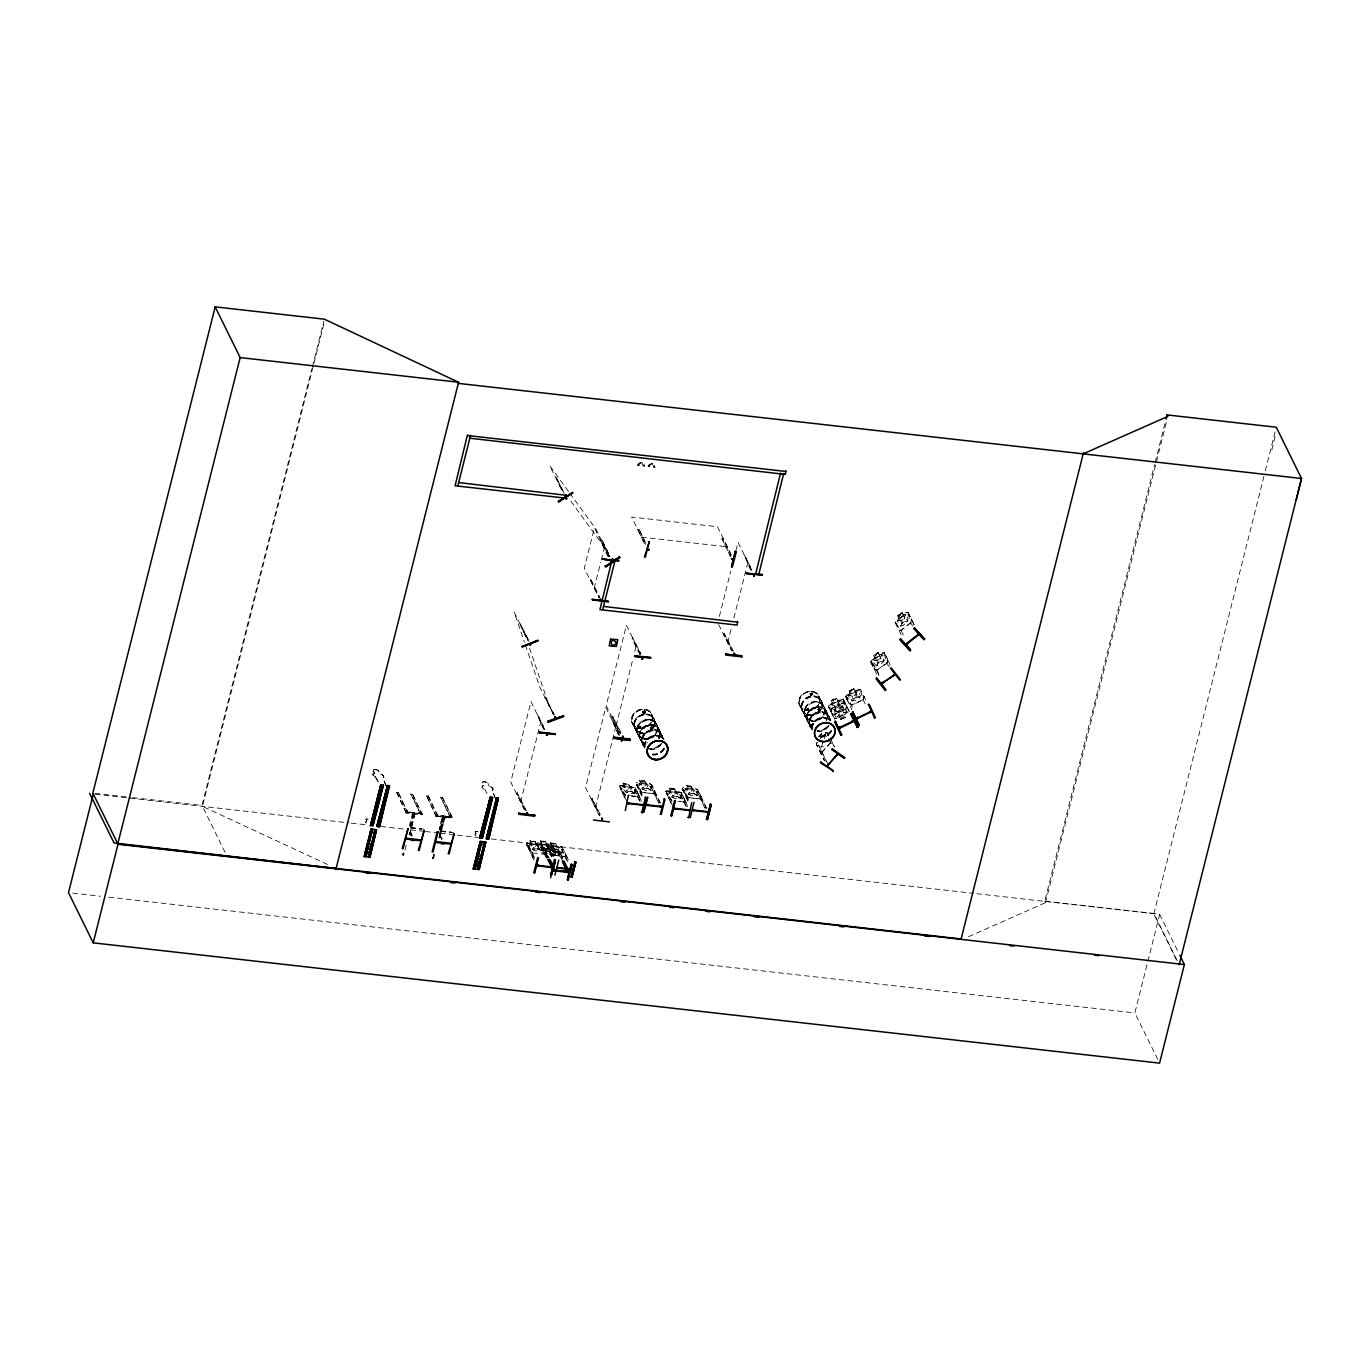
<?xml version="1.0" encoding="UTF-8"?>
<svg xmlns="http://www.w3.org/2000/svg" width="1370" height="1370" viewBox="0 0 1370 1370"><rect width="100%" height="100%" fill="white"/><g stroke="black" fill="none" stroke-linecap="round" stroke-linejoin="round"><path stroke-width="0.75" stroke-dasharray="5 3.75" d="M405.554 811.006L406.085 812.975L422.183 814.79L421.566 812.273L419.562 812.907L421.566 812.273M887.161 662.806L887.4 659.244M874.026 668.783L876.646 670.255L887.315 662.823L887.657 659.278L884.284 652.514L871.68 660.135L870.669 662.035L877.143 675.067M636.639 730.604L636.981 727.932M639.465 726.614L639.79 727.744M640.852 726.323L640.064 727.35L640.201 726.151M639.242 735.913C638.643 727.23 650.219 721.391 656.983 726.819M642.359 712.331L642.838 711.218M642.992 712.263L644.242 712.982L644.996 711.629M641.691 740.862L642.016 738.173M644.928 712.229L644.79 711.236M645.407 711.835L644.431 713.462L642.667 712.879M644.414 746.393L644.739 743.722L640.732 740.348M650.253 727.658L650.373 728.823M650.63 728.241L650.63 727.282M650.647 727.556L650.904 728.48M654.706 725.21L655.031 722.538M657.686 728.275L657.412 730.741L657.754 728.069M659.073 738.207L660.203 733.019M660.049 735.758L658.628 728.378M798.864 702.142L799.309 704.574C795.422 693.066 815.047 685.36 819.448 697.005C823.267 708.547 803.71 716.253 799.275 704.608L800.44 706.749M801.604 704.403L801.296 707.091L802.546 702.056M804.002 712.623L805.269 707.605M806.673 709.112L807.153 709.763M807.975 709.095L807.546 708.187M806.844 715.26L807.067 720.363L806.485 717.709M808.009 709.043L807.803 709.317M808.454 709.095L808.197 708.341M810.098 693.768L810.852 694.984M809.036 722.88L809.362 720.192M811.656 693.049L812.033 694.693M812.752 693.871L811.776 695.498L810.012 694.898M812.872 694.316L811.982 692.792M811.759 728.412L812.102 725.74L809.824 724.131M818.096 710.071L819.072 710.876M820.048 710.054L819.911 709.043M822.051 707.228L822.377 704.557M825.031 710.294L824.757 712.777L825.117 710.088M846.078 704.779L843.252 702.913L831.487 708.564L830.973 711.852M831.213 711.938L831.641 708.598M846.043 709.026L846.472 705.584L846.043 709.026L834.279 714.695L831.521 712.982M863.374 699.539L863.802 696.217M850.513 693.545C846.848 687.072 853.476 696.2 846.814 695.018L845.718 696.799L848.972 703.426L851.729 705.156L863.528 699.573L864.042 696.285M822.599 742.112L821.606 747.678L822.89 746.239M824.397 738.755L825.048 735.091L823.781 736.512M1271.839 449.874L1275.59 434.478M225.074 852.328L202.006 805.423L311.846 368.838M312.377 366.766L323.834 321.248M323.765 324.262L202.469 806.365L328.372 864.864M378.291 782.047L375.363 777.15A5.651 2.243 14.1 0 1 374.524 773.314L373.274 770.3A2.826 1.13 14.1 0 1 375.329 769.341A2.826 1.13 14.1 0 1 378.634 770.899L379.969 773.605A5.651 2.243 14.1 0 1 383.018 777.68L386.683 787.236M374.524 773.314L373.274 770.3M375.363 777.15L375.431 776.824A5.651 2.243 14.1 0 1 374.609 773.005M365.927 819.157L366.783 821.366A3.768 1.507 14.1 0 0 367.331 823.918L367.28 824.123A3.768 1.507 14.1 0 1 366.732 821.572L366.115 819.02M385.86 785.644L382.949 778.006A5.651 2.243 14.1 0 0 379.884 773.93L378.634 770.899M384.302 782.749L384.285 782.647M408.054 812.359L407.267 810.663L405.469 810.458L406.342 812.17L420.402 813.318L407.883 811.913L407.746 812.958L406.171 812.77L396.598 792.083L398.173 792.254L407.883 813.163L405.537 810.903M407.695 812.718L398.173 792.254M405.469 810.458L405.263 811.297L407.267 810.663M406.085 812.975L396.598 792.083M420.539 814.499L410.829 793.795L412.387 793.966L422.268 814.054L420.71 813.883L410.829 793.795M422.183 814.79L412.387 793.966M409.339 825.922L412.764 811.948L413.654 812.05L410.092 826.007M412.541 814.037L413.569 816.126L412.541 814.037C412.37 808.334 416.274 820.853 413.432 814.14L414.082 812.478L414.699 816.246M406.171 845.136L403.739 855.137L402.849 855.051L403.91 851.027M410.846 826.127L414.082 812.478M410.76 827.24L413.38 813.198M408.945 834.535L409.835 834.638L414.802 814.516L413.603 812.067M437.612 816.126L450.336 816.708L437.818 815.287L437.749 816.451L436.122 816.143L426.55 795.456L428.108 795.645L437.852 815.698L436.276 815.527L435.42 813.831L437.201 814.037L438.006 815.749L435.42 813.831L436.037 816.349L452.117 818.164L451.501 815.647L449.72 815.441L450.336 817.958L449.72 815.441M437.681 816.332L428.108 795.645M436.037 816.349L426.55 795.456M450.542 817.119L450.336 817.958L440.763 797.169L442.339 797.357L452.22 817.428L450.644 817.256L440.763 797.169M436.105 816.263L452.323 817.325L442.339 797.357M433.793 854.435L432.783 858.425L434.684 854.537M440.027 829.398L443.589 815.424L442.698 815.321L439.188 829.261L442.784 815.356L443.983 817.804M433.845 854.418L432.834 858.391L432.166 857.175L433.691 858.528M439.856 830.494L444.034 815.869L445.062 817.958L444.411 819.602L443.383 817.513L444.633 817.513L439.701 837.978L444.839 817.924L443.537 815.441M443.606 817.53L444.034 815.869M433.605 858.476L434.598 854.503M439.273 835.529L443.315 816.571M438.879 837.909L444.222 816.674M451.501 815.647L449.514 816.28L451.483 816.4M482.48 782.304L482.463 782.938A2.826 1.13 14.1 0 1 484.535 781.979A2.826 1.13 14.1 0 1 487.823 783.537L487.908 783.229A2.826 1.13 14.1 0 0 484.603 781.671A2.826 1.13 14.1 0 0 482.548 782.63L483.798 785.644A5.651 2.243 14.1 0 0 484.637 789.462L484.706 789.154A5.651 2.243 14.1 0 1 483.884 785.335L483.798 785.644M475.099 832.087L476.041 833.679A3.768 1.507 14.1 0 0 476.606 836.231L476.606 836.231A3.768 1.507 14.1 0 1 475.989 833.902L475.116 831.676M495.135 797.974L492.207 790.319A5.651 2.243 14.1 0 0 489.158 786.243L489.244 785.935A5.651 2.243 14.1 0 1 492.292 790.01L495.221 797.648M520.634 802.084L540.842 721.733M594.186 588.21L600.762 562.094M601.276 560.073L604.307 548.034M536.697 843.732L537.982 842.875L550.278 844.262L552.572 845.341L555.843 851.986L555.192 854.4L542.794 852.996C538.376 850.684 532.656 834.296 540.122 850.359M545.654 841.403L540.328 840.974L545.602 841.574L546.818 844.04L545.517 841.471M542.794 852.996L555.723 854.246L553.446 849.64L548.531 849.075M551.853 856.49L546.681 845.684L560.279 846.489L562.522 847.739L560.279 846.489M550.243 844.434L552.572 845.341L555.843 851.986M549.164 857.671L546.322 855.017L549.199 857.808M546.87 845.958L551.785 846.506L553 848.972C566.769 851.952 548.034 846.009 543.205 848.664M562.111 857.021L558.891 850.222M595.453 807.735L612.047 741.821M612.561 739.749L615.661 727.401M616.089 725.723L632.683 659.792M634.755 651.555L636.314 645.373M626.655 801.09L619.377 786.123L624.223 785.832M620.661 785.25L635.201 787.887L629.549 786.26L628.333 783.794L623.042 783.195L628.282 783.948L629.549 786.26M624.669 797.854L620.182 787.921L621.62 788.075L625.337 795.61M625.199 796.141L621.62 788.075M660.323 802.837L651.555 784.77C649.414 781.671 633.026 783.469 637.255 782.373M639.91 801.347C630.029 783.965 636.605 787.373 641.348 801.519M641.742 796.107L636.485 784.633L637.94 784.787L642.427 793.915M642.29 794.446L637.94 784.787M640.732 782.681L639.516 780.215L640.903 782.955M631.638 796.004L637.906 796.621L627.58 795.456M638.471 794.531L635.252 787.733M646.006 783.28L644.654 780.883L639.465 780.386M649.414 783.674C652.874 784.856 656.042 790.182 654.329 793.812L641.948 792.408L639.31 789.599M658.747 803.197L650.784 786.243L652.24 786.414L660.186 803.368M654.329 793.812L641.982 792.237L639.139 789.599L635.885 782.972M672.91 806.313L665.632 791.329L666.916 790.473C676.266 793.162 662.395 785.164 674.588 789L675.753 791.637L681.506 792.939L684.777 799.583L684.127 801.998L677.893 801.21M670.923 803.077L666.437 793.127L667.875 793.298L671.591 800.833M671.454 801.347L667.875 793.298M668.885 797.956L671.814 800.525M670.735 790.987L668.509 791.5L670.769 796.124L674.382 798.402L679.314 798.95L680.976 797.271L678.698 792.665L675.667 791.535L674.588 789M719.353 616.517L730.758 571.204M735.947 550.603L738.019 542.349L751.805 570.382M681.506 792.939L679.212 791.86M686.164 806.57C676.283 789.171 682.859 792.579 687.603 806.724M706.577 808.06L697.775 790.147C696.611 786.842 679.143 788.709 683.51 787.596M687.997 801.33L682.74 789.839L684.195 790.01L688.682 799.138M688.545 799.669L684.195 790.01M685.36 794.977L688.288 797.563L700.584 799.018L701.235 796.604L697.809 789.976M684.127 801.998L673.835 800.662M688.202 797.631L700.584 799.018M691.011 786.192L685.771 785.438L687.158 788.178M727.675 642.787L731.82 626.296M733.892 618.058L747.9 562.436M695.669 788.88L697.929 790.13M705.002 808.42L697.039 791.466L698.494 791.62L706.44 808.574M968.539 936.703L1045.498 902.642L1044.779 901.169L1154.636 464.584M1155.15 462.512L1165.562 421.138M1045.498 902.642L1166.812 420.539M1177.292 960.935L1153.934 913.482L1264.835 472.753M1265.349 470.698L1276.275 427.234M1157.753 1059.421L1134.874 1012.927L1159.671 914.338L975.68 893.582M543.547 729.285L536.971 713.856L545.311 729.765M526.32 810.509L517.106 792.853L516.747 794.206L525.104 810.098M544.096 729.354L537.519 713.924M517.312 794.275L517.654 792.922M534.009 860.223L526.953 845.102L528.392 845.273L534.694 858.048M542.109 845.478L527.553 842.927L531.354 843.458L529.967 840.718L535.242 841.351L536.269 844.04L542.16 845.324L548.582 858.048M534.557 858.579L528.392 845.273M531.183 843.201L529.967 840.718M532.399 852.894L544.78 854.366L545.38 852.123M536.458 843.817L535.105 841.42L529.933 840.889M542.537 847.499L541.236 846.797L547.931 858.442M547.127 857.877L543.667 850.051L545.123 850.222L548.719 857.517M545.123 850.222L543.547 850.564M548.12 848.253L545.894 848.783L548.154 853.39L551.767 855.668L556.699 856.233L558.361 854.537L556.1 849.931C554.439 847.722 545.791 845.547 548.12 845.119M551.716 857.021L547.366 847.362L548.805 847.533L553.309 856.661M548.805 847.533L547.229 847.893M550.38 842.978L555.655 843.612L550.38 842.978L551.767 845.718M552.898 855.085L549.969 852.5L552.812 855.154L565.193 856.627L565.793 854.383M644.448 543.856L637.667 529.265L639.105 529.437L646.041 543.496M550.603 843.081L551.802 845.564L549.576 846.061L551.853 850.684L555.449 852.962L560.381 853.561L562.042 851.883L559.765 847.276L556.734 846.146L555.655 843.612M645.904 544.027L639.105 529.437M560.518 857.74C554.285 845.924 561.871 853.784 562.865 859.744M566.889 860.531C557.247 843.595 563.806 847.02 568.344 860.702M565.193 856.627L565.639 854.178M639.876 654.689L632.084 638.848L632.426 637.495L640.783 653.387M618.367 734.954L611.791 719.507L620.148 735.416M620.918 732.385L612.561 716.476L612.219 717.846L620.559 733.738M640.424 654.757L632.632 638.917L632.991 637.564M600.283 814.396L591.926 798.504L591.583 799.857L599.923 815.749M618.915 735.005L612.356 719.575M612.767 717.914L613.126 716.544M592.131 799.926L592.491 798.573M730.535 556.871L722.024 538.77L723.463 538.941L731.118 555.295M750.589 569.988L744.013 554.559L752.37 570.451M733.361 651.195L724.148 633.539L723.805 634.909L732.145 650.801M751.154 570.057L744.578 554.627M724.353 634.961L724.713 633.608M608.04 556.665L600.42 540.157L609.102 556.22M590.504 579.647L599.529 597.971M555.038 854.298L555.655 851.952M561.34 859.178L561.94 856.986M561.563 859.11L562.162 856.815M637.701 796.689L638.334 794.326M637.872 796.775L638.506 794.36M654.175 793.709L654.792 791.346M683.955 801.895L684.589 799.549M700.43 798.933L701.046 796.569M817.085 742.215L816.366 744.407L824.363 760.675M817.222 742.317L816.366 744.407L824.791 760.984M642.975 711.527L643.164 712.588M636.93 728.069L637.923 725.569M645.373 712.657L645.184 711.184M641.965 738.31L642.975 735.827M650.784 727.812L651.366 726.888M644.705 743.859L645.698 741.375M652.48 728.001L651.846 726.768L652.839 726.734M653.764 727.556L654.757 725.072M656.487 733.104L657.48 730.621M658.953 737.985L659.929 735.536M799.138 699.625L800.114 697.193M810.355 694.042L810.149 693.254M812.187 694.487L811.793 693.306M807.444 709.112L807.581 709.403M807.341 709.66L808.334 709.009M807.735 712.742L806.981 715.328M809.327 720.346L810.321 717.846M812.05 725.877L813.044 723.394M821.11 709.574L822.103 707.091M823.832 715.123L824.826 712.64M826.281 719.986L827.257 717.555M906.186 612.715L908.139 612.373L906.067 612.578L895.055 622.528M870.943 662.087L871.902 660.306M899.131 618.195L897.367 620.73L899.645 625.337L902.779 625.611L906.82 622.408L908.002 618.726L905.741 614.102L903.172 614.993M845.889 696.748L847.002 695.206M639.43 726.665L639.362 727.299M640.458 726.973L639.79 727.025M647.359 742.232L647.171 742.985M810.372 693.271L810.115 694.299M812.187 694.282L810.235 694.521M812.581 694.573L810.252 695.155M809.482 710.79L807.889 712.982C810.543 706.971 819.106 704.745 824.312 708.872M817.684 709.386L819.448 708.478M818.147 709.061L818.284 710.67M820.356 710.362L818.335 711.116M818.318 736.974L822.051 733.001L823.182 735.69L827.189 732.453M819.74 735.758L821.966 733.224M819.277 736.666L821.435 734.217L821.846 735.039M819.688 739.389L825.459 732.744M818.164 744.955L817.188 746.068L818.592 745.246L826.247 761.378M822 752.044L830.271 742.677M830.528 742.763L822.086 752.318L819.774 751.12M637.701 464.944L641.811 462.187L639.191 465.509C633.248 465.903 648.661 456.142 637.906 465.355M648.13 466.125L652.24 463.368L649.637 466.69C643.677 467.084 659.09 457.306 648.335 466.536M550.329 851.524L552.007 849.845L549.73 845.221L546.681 844.108M844.554 714.695L846.643 712.657L844.382 708.05L840.906 707.28L836.231 709.523L834.69 712.708L836.967 717.315L839.878 716.938M850.445 693.391L848.338 695.412L850.599 700.019L854.092 700.806L858.784 698.597L860.326 695.429L858.048 690.805L855.137 691.182M810.595 693.614L811.554 693.254M812.085 694.676L810.749 695.018M809.447 710.756L816.777 707.006L822.086 707.639M817.958 709.026L819.568 708.889M898.943 618.23L897.727 615.746L902.059 612.339L903.275 614.805M897.829 615.866L902.162 612.458M897.007 623.264C894.661 623.436 903.669 632.135 904.2 637.872M907.539 614.942C909.252 612.133 908.721 623.213 912.934 625.885M910.879 622.511L900.912 630.388L898.309 629.155L900.963 630.679L911.136 622.631L911.29 618.88L911.016 622.511M879.215 654.997L881.886 654.226L884.164 658.85L882.862 662.412L878.615 665.358L875.379 664.981L873.101 660.357L874.968 657.96L873.563 655.511L878.101 652.343L879.42 654.928L882.263 652.754M878.204 652.462L873.563 655.511M871.782 660.271L875.07 658.079L873.752 655.476M872.673 662.84C870.207 662.994 878.649 669.964 878.975 675.615M883.736 655.134C885.431 652.462 885.14 663.645 889.438 666.488M876.646 670.255L887.315 662.823M563.892 492.652L556.203 477.496L562.539 491.213M601.807 540.071L609.581 555.912M619.377 786.123L620.781 785.352M536.886 843.783L538.102 842.961M665.632 791.329L679.178 792.031M527.707 842.858L526.303 843.612L529.728 850.239M526.491 843.663L527.673 843.029M823.045 735.604L825.254 734.388L826.778 737.454M631.913 722.589C636.348 734.217 655.887 726.545 652.103 715.02C647.719 703.341 628.111 711.013 631.913 722.555M643.335 711.218L644.722 710.756M644.362 712.588L642.89 712.503M651.229 727.213L652.411 727.196M818.575 709.232L819.551 709.095M819.363 710.79L820.116 709.454M831.556 700.447C845.598 695.857 826.418 698.803 833.046 703.067L828.199 706.218L834.518 719.318M830.288 707.228C827.412 707.16 836.59 714.609 836.573 720.021M842.481 701.354C844.228 699.145 843.749 709.506 848.081 712.777L836.505 718.651L834.244 718.496L836.436 718.514M834.296 714.404L845.804 708.855M841.026 719.267L845.701 717.007M840.889 719.421L845.975 717.161L844.485 714.541M849.092 691.062L854.041 688.545L855.325 691.165L860.634 689.778M849.297 691.079L853.99 688.853M846.883 695.155L858.579 689.624M847.739 697.69L846.574 698.803L847.739 697.69L853.356 709.112M859.966 691.901C861.662 689.624 862.192 701.783 866.474 705.139M845.838 696.611L849.075 703.187L851.815 705.002L863.528 699.573M528.477 639.79L520.138 624.155L528.34 641.263M520.549 625.422L528.888 641.057M553.874 714.215L545.106 697.313L554.319 714.712M825.459 732.881L827.292 732.282L828.918 735.604M366.064 819.226L367.263 818.917M475.339 831.556L477.924 831.624M638.968 709.9L641.674 709.232M651.658 728.686L652.377 726.836M651.435 728.857L652.565 727.316M623.264 783.297L624.48 785.763L622.237 786.294L624.514 790.901L628.128 793.179L633.06 793.727L634.721 792.048L632.443 787.442L629.412 786.329M640.937 782.784L638.711 783.315L640.972 787.921L644.585 790.199L649.517 790.764L651.178 789.086L648.918 784.462L645.869 783.349M687.192 788.007L684.966 788.538L687.226 793.144L690.84 795.422L695.772 795.97L697.433 794.292L695.172 789.685L692.124 788.572M531.406 843.303L529.163 843.8L531.44 848.424L535.053 850.701L539.968 851.301L541.629 849.64L539.369 845.016L536.321 843.886M837.652 700.669L840.563 700.275L842.824 704.882L841.3 708.067L836.625 710.328L833.148 709.557L830.871 704.951L832.772 702.913M882.246 652.891L884.284 652.514M639.55 733.138C640.937 727.932 648.644 722.829 654.74 725.62M366.372 819.14L368.222 819.123M475.647 831.47L477.873 831.847M820.579 746.873L823.336 746.804M643.814 710.979L644.91 711.766M809.704 710.362L804.395 709.763M640.081 726.237L641.091 726.648M652.103 726.46L652.462 727.008M642.342 728.343L637.05 727.744M651.778 728.823L650.544 728.069L651.521 728.823M849.331 711.407L843.201 698.957L837.721 700.806L836.556 698.032M858.476 689.589L860.702 689.504L866.953 702.656M644.516 466.108L643.078 465.543L644.516 466.108L642.838 461.878M654.946 467.29L653.524 466.725L654.946 467.29L653.284 463.06M641.537 537.143L727.35 546.818M669.262 788.572L674.537 789.171M636.348 785.147L637.803 785.318M650.647 786.774L652.103 786.928M682.602 790.37L684.058 790.541M696.902 791.98L698.357 792.151M620.045 788.435L621.5 788.606M634.344 790.062L635.8 790.216M666.299 793.658L667.755 793.829M680.599 795.268L682.054 795.439M410.657 794.429L412.233 794.6M440.609 797.802L442.167 797.974M396.444 792.716L398.019 792.887M426.395 796.09L427.954 796.261M419.648 812.855L421.549 813.009M435.283 814.619L436.944 814.808M442.904 815.732L444.633 819.637M406.291 812.136L422.388 813.951M413.432 814.14L414.682 814.14L409.835 834.638M413.774 814.431L415.11 814.585M443.709 817.804L445.062 817.958M410.777 827.463L421.395 828.764M440.729 830.837L451.346 832.138M410.675 827.891L423.587 829.141M440.626 831.265L453.538 832.515M410.777 827.994L421.395 829.295M440.729 831.385L451.329 832.669M94.941 793.35L130.63 797.374M132.736 797.614L202.006 805.423M1044.779 901.169L1153.934 913.482M95.403 794.292L349.042 822.89M351.165 823.13L368.153 825.048M380.894 826.487L408.517 829.603M410.64 829.843L423.381 831.282M425.505 831.521L438.246 832.96M440.369 833.2L455.251 834.878M457.374 835.118L478.61 837.515M491.368 838.954L973.556 893.343M548.086 848.424L543.017 848.612L547.264 857.346M549.37 849.537L544.438 848.989L542.16 844.365L547.092 844.93L552.264 855.36M72.747 893.12L100.37 896.237M108.864 897.196L1134.874 1012.927M721.887 539.283L723.326 539.455M637.529 529.779L638.968 529.95M526.816 845.632L528.272 845.804M561.512 849.588L562.95 849.76M559.405 851.575L554.49 850.993L552.213 846.386L557.128 846.968L563.001 859.213M557.813 852.26L559.268 852.431M552.846 854.983L565.228 856.455M814.14 696.131L818.986 697.998M816.862 701.663L821.709 703.546M821.914 711.921L826.744 713.787L829.689 717.812M824.637 717.452L827.223 718.085M809.516 715.517L804.669 713.633M809.636 720.432L812.239 721.048A10.72 9.299 -26.2 0 0 824.637 707.742A10.72 9.299 -26.2 0 0 807.016 705.738A10.72 9.299 -26.2 0 0 812.222 721.031M646.794 714.095L649.38 714.729M652.103 720.278L649.517 719.644L654.363 721.51L657.309 725.535M654.552 729.902L657.155 730.518M651.366 729.371L650.27 728.361M657.292 735.433L659.878 736.067M642.17 733.498L637.324 731.614L634.378 727.607M642.29 738.396L644.893 739.029A10.72 9.299 -26.2 0 0 657.292 725.706A10.72 9.299 -26.2 0 0 639.653 723.72A10.72 9.299 -26.2 0 0 644.876 739.012M819.74 750.88L822.137 752.147M821.983 707.382L824.329 708.838M824.397 712.52L828.199 715.397M827.12 718.051L829.484 719.336M809.756 720.466L805.611 717.383L804.036 712.314M649.277 714.695L651.623 715.979M644.722 743.054A10.583 9.196 -26.2 0 1 640.526 730.724A10.583 9.196 -26.2 0 1 654.517 725.449L658.713 728.583M657.035 730.501L659.398 731.768M650.681 728.926L652.582 729.063L652.959 726.99M659.775 736.033L662.138 737.317M642.41 738.43L638.266 735.365L636.69 730.296M642.462 742.112L644.705 743.345M874.077 668.526L876.612 669.964M541.801 848.681L545.414 850.958M688.322 797.391L685.565 794.823L682.328 788.247M669.108 797.802L671.865 800.371M622.853 792.579L625.611 795.148M625.559 795.319L622.682 792.579L619.411 785.952M532.536 852.654L529.608 850.068L532.485 852.825M818.729 697.878L821.931 702.022M821.452 703.409L824.654 707.554L823.507 705.396M824.226 708.615L826.076 710.602M804.926 713.77L801.724 709.626L801.313 706.783M805.937 717.572L807.649 719.301M808.077 722.367L809.927 724.353M649.192 711.064L650.921 712.811M651.384 715.859L653.421 717.777M654.106 721.391L655.819 723.12M642.872 713.29L642.444 712.229M659.158 731.649L662.344 735.793M652.719 726.734L653.336 727.71M661.881 737.197L663.919 739.115A10.72 9.299 -26.2 0 0 651.897 736.169A10.72 9.299 -26.2 0 0 644.448 746.342M633.094 724.747L634.841 726.511M635.868 730.004L637.564 731.734M638.591 735.553L640.304 737.283M879.317 654.809L878.101 652.343M568.499 491.419L549.695 465.612L562.625 491.899M569.766 493.149L596.087 529.282L609.873 557.316M559.577 485.699L564.594 492.583M570.862 501.18L605.968 549.353M484.706 789.154L488.542 796.004M375.431 776.824L379.353 783.366M825.973 710.396L827.394 717.777L827.12 712.606M804.481 715.157L805.594 717.332M806.93 720.175L808.163 722.572M810.629 727.59L809.088 722.572M653.439 717.812L654.569 719.986M639.585 738.156L640.817 740.553M643.283 745.571L641.742 740.553M1159.671 914.338L1177.977 951.533M1154.55 915.348L1177.172 961.312M908.036 612.253L914.475 625.337M907.899 612.407L914.132 624.943M901.957 612.527L903.275 615.113M898.018 615.849L899.234 618.315M895.312 622.562L898.549 629.155M895.209 622.442L902.453 637.375M884.164 652.651L891.271 667.036M872.998 663.251L879.283 676.026M870.84 661.95L874.18 668.663M853.921 688.716L855.205 691.319M846.369 698.34L851.969 709.763M843.064 699.077L849.143 711.441M840.957 719.575L839.741 717.092M828.388 706.167L834.467 718.514M819.14 697.005L821.469 701.645M821.914 702.57A10.549 9.162 -26.2 0 1 809.687 715.654A10.549 9.162 -26.2 0 1 804.567 700.618A10.549 9.162 -26.2 0 1 821.914 702.57L824.175 707.194A10.549 9.162 -26.2 0 1 811.965 720.278A10.549 9.162 -26.2 0 1 806.827 705.225A10.549 9.162 -26.2 0 1 824.175 707.194M824.637 708.119A10.549 9.162 -26.2 0 1 812.427 721.202A10.549 9.162 -26.2 0 1 807.29 706.167A10.549 9.162 -26.2 0 1 824.637 708.119L829.244 717.435M829.672 718.36L830.819 720.671M830.151 737.882L834.638 747.01M827.052 732.351L828.816 735.741M832.412 743.054L834.21 746.701M829.158 738.995L832.754 746.308M828.73 738.687L832.309 745.999M731.255 554.764L717.469 526.731L631.656 517.055L645.458 545.089M722.024 538.77L730.672 556.357M799.481 704.42L801.741 709.061M802.186 710.003L804.447 714.609M804.909 715.551L809.516 724.867M809.944 725.792L812.239 730.398M818.592 745.246L828.473 765.333M724.148 633.539L732.813 651.127M718.702 624.532L731.597 650.733M602.577 541.15L610.369 556.991M608.588 556.734L594.426 527.947L584.305 568.122L598.964 597.919M556.203 477.496L563.995 493.337M640.218 653.319L626.433 625.285L606.208 705.636L620.011 733.669M697.039 791.466L705.122 807.889M591.052 579.715L599.717 597.303M651.863 714.969A10.583 9.196 -26.2 0 1 639.602 728.121A10.583 9.196 -26.2 0 1 634.447 713.016A10.583 9.196 -26.2 0 1 651.863 714.969L654.124 719.61A10.549 9.162 -26.2 0 1 641.896 732.71A10.549 9.162 -26.2 0 1 636.759 717.657A10.549 9.162 -26.2 0 1 654.106 719.627M654.552 720.551A10.549 9.162 -26.2 0 1 642.342 733.635A10.549 9.162 -26.2 0 1 637.204 718.599A10.549 9.162 -26.2 0 1 654.552 720.551L656.829 725.158A10.549 9.162 -26.2 0 1 644.619 738.259A10.549 9.162 -26.2 0 1 639.482 723.206A10.549 9.162 -26.2 0 1 656.829 725.158M657.292 726.1A10.549 9.162 -26.2 0 1 645.064 739.183A10.549 9.162 -26.2 0 1 639.944 724.131A10.549 9.162 -26.2 0 1 657.292 726.1L661.898 735.416M662.326 736.341L663.491 738.635M682.14 788.195L688.134 800.799M681.352 792.956L687.74 806.211M680.736 794.754L686.284 806.039M669.296 788.418L670.701 791.141M632.135 722.401L634.396 727.042M634.824 727.984L637.119 732.59M637.564 733.515L642.17 742.831M642.598 743.773L644.893 748.38M665.666 791.175L669.057 797.956M650.784 786.243L658.867 802.666M644.619 781.037L645.835 783.503M612.561 716.476L620.353 732.316M619.582 735.347L605.78 707.314L585.572 787.664L599.358 815.698M636.485 784.633L641.879 795.576M635.098 787.733L641.485 800.988M634.481 789.531L640.03 800.833M623.042 783.195L624.429 785.935M527.929 639.995L514.127 611.962L524.419 642.136M545.106 697.313L553.754 714.917M553.309 714.421L539.523 686.387L525.104 644.14M591.926 798.504L599.717 814.328M544.763 729.696L530.961 701.663L510.753 782.013L524.539 810.047M562.402 847.585L569.372 862.021M561.631 849.058L567.933 861.833M555.518 843.68L556.819 846.249M557.95 851.746L560.655 857.226M546.75 845.718L550.791 853.698M517.106 792.853L525.755 810.441M540.585 840.906L541.801 843.389M540.379 840.82L541.766 843.543L539.523 844.074L546.476 858.271M541.989 845.341L548.068 857.928M541.236 846.797L546.613 857.757M526.542 843.509L529.779 850.085M526.953 845.102L534.129 859.709M487.908 783.229L489.158 786.243M440.369 835.443L442.133 838.8M440.249 836.214L441.825 839.433L440.198 836.145M412.764 811.948L414.048 814.431M410.538 832.069L412.199 835.426M410.435 832.052L412.01 835.272M410.246 832.772L411.873 836.042M409.647 831.967L411.291 835.323M409.493 832.686L410.983 835.94M403.739 855.137L402.232 853.784L402.9 855.017M843.201 698.957L829.364 704.557M843.252 702.913L831.487 708.564M652.24 463.368L653.73 467.153M641.811 462.187L643.283 465.971M524.008 632.049L526.748 640.081M529.505 648.13L549.404 706.458M545.654 697.124L546.082 698.375M520.686 623.966L521.097 625.217M829.706 717.863L830.1 720.654A10.549 9.162 -26.2 0 0 816.862 713.393A10.549 9.162 -26.2 0 0 811.074 727.915M824.671 707.605L825.065 710.396M821.897 702.193A10.72 9.299 -26.2 0 1 809.499 715.482A10.72 9.299 -26.2 0 1 804.276 700.207A10.72 9.299 -26.2 0 1 821.897 702.193L822.325 704.865M662.361 735.844L662.755 738.635A10.549 9.162 -26.2 0 0 649.517 731.374A10.549 9.162 -26.2 0 0 643.729 745.879M659.758 730.587L660.271 733.241M657.326 725.586L657.703 728.378M654.552 720.175A10.72 9.299 -26.2 0 1 642.153 733.464A10.72 9.299 -26.2 0 1 636.93 718.188A10.72 9.299 -26.2 0 1 654.552 720.175L654.98 722.846M639.139 735.69L639.687 738.344M633.967 724.747L634.361 727.556M826.264 720.209A10.583 9.196 -26.2 0 0 822.051 707.879A10.583 9.196 -26.2 0 0 808.077 713.154A10.583 9.196 -26.2 0 0 812.273 725.483A10.583 9.196 -26.2 0 1 808.077 713.171A10.583 9.196 -26.2 0 1 822.068 707.896A10.583 9.196 -26.2 0 1 826.281 720.226M812.085 725.072A10.583 9.196 -26.2 0 1 807.872 712.742A10.583 9.196 -26.2 0 1 821.863 707.468A10.583 9.196 -26.2 0 1 826.059 719.798M831.607 731.135A10.549 9.162 -26.2 0 1 820.185 736.991M812.273 728.96A10.549 9.162 -26.2 0 1 818.318 719.49A10.549 9.162 -26.2 0 1 829.603 720.055M831.607 730.878A10.72 9.299 -26.2 0 1 819.996 736.82M811.948 728.652A10.72 9.299 -26.2 0 1 818.096 719.044A10.72 9.299 -26.2 0 1 829.552 719.627M810.783 727.675A10.72 9.299 -26.2 0 1 816.657 712.931A10.72 9.299 -26.2 0 1 830.117 720.397M828.867 725.329A10.72 9.299 -26.2 0 1 817.274 731.289M831.162 730.21A10.549 9.162 -26.2 0 1 819.74 736.067M811.811 728.018A10.549 9.162 -26.2 0 1 817.873 718.565A10.549 9.162 -26.2 0 1 829.141 719.13M828.884 725.603A10.549 9.162 -26.2 0 1 817.462 731.46M812.359 729.148A10.72 9.299 -26.2 0 1 815.236 713.205A10.72 9.299 -26.2 0 1 829.98 720.106M827.137 727.23A10.72 9.299 -26.2 0 1 817.136 730.998M812.324 728.703A10.549 9.162 -26.2 0 1 815.15 713.016A10.549 9.162 -26.2 0 1 829.655 719.815M826.863 726.819A10.549 9.162 -26.2 0 1 816.999 730.518M654.517 725.449A10.583 9.196 -26.2 0 1 658.713 737.779M644.688 742.9A10.549 9.162 -26.2 0 1 640.492 730.604A10.549 9.162 -26.2 0 1 654.432 725.364A10.549 9.162 -26.2 0 1 658.628 737.642M664.262 749.116A10.549 9.162 -26.2 0 1 652.839 754.973M644.91 746.924A10.549 9.162 -26.2 0 1 650.973 737.471A10.549 9.162 -26.2 0 1 662.258 738.036M664.244 748.842A10.72 9.299 -26.2 0 1 652.651 754.801M644.602 746.633A10.72 9.299 -26.2 0 1 652.034 736.443A10.72 9.299 -26.2 0 1 663.936 739.355M645.099 743.722A10.549 9.162 -26.2 0 1 640.903 731.426A10.549 9.162 -26.2 0 1 654.843 726.186A10.549 9.162 -26.2 0 1 659.021 738.464M644.928 743.465A10.583 9.196 -26.2 0 1 640.732 731.135A10.583 9.196 -26.2 0 1 654.723 725.86A10.583 9.196 -26.2 0 1 658.919 738.207M643.421 745.657A10.72 9.299 -26.2 0 1 649.312 730.912A10.72 9.299 -26.2 0 1 662.772 738.379M661.522 743.311A10.72 9.299 -26.2 0 1 649.928 749.253M663.816 748.191A10.549 9.162 -26.2 0 1 652.394 754.048M644.465 745.999A10.549 9.162 -26.2 0 1 651.778 735.981A10.549 9.162 -26.2 0 1 663.491 738.841M661.539 743.567A10.549 9.162 -26.2 0 1 650.116 749.424M664.107 748.568A10.72 9.299 -26.2 0 1 652.514 754.51M645.013 747.129A10.72 9.299 -26.2 0 1 647.89 731.186A10.72 9.299 -26.2 0 1 662.635 738.087M659.792 745.212A10.72 9.299 -26.2 0 1 649.774 748.979M644.962 746.684A10.549 9.162 -26.2 0 1 647.787 730.998A10.549 9.162 -26.2 0 1 662.309 737.796M659.518 744.8A10.549 9.162 -26.2 0 1 649.654 748.499M373.188 770.608A2.826 1.13 14.1 0 1 375.26 769.649A2.826 1.13 14.1 0 1 378.548 771.207M834.535 711.116L839.296 712.451L837.515 716.818L840.666 712.503L845.889 712.794L841.368 711.475C846.557 704.043 840.101 707.177 840.033 711.441L834.535 711.116M842.978 706.372L841.283 707.194L837.481 706.167L834.33 710.653L836.145 706.132L831.624 704.814L836.865 705.105L839.998 700.772L838.235 705.156L842.978 706.372M860.463 696.902L858.887 697.741L854.966 696.662C854.88 700.841 848.475 704.077 853.613 696.628L849.092 695.292L854.332 695.6L857.483 691.302L855.702 695.652L860.463 696.902M541.612 850.856L535.875 847.996C535.225 851.558 529.385 849.862 534.488 847.328L529.813 844.108L535.259 846.883C535.841 843.492 541.715 845.17 536.68 847.602L541.612 850.856M552.093 850.616L546.356 847.79C545.637 851.352 540.088 849.691 544.969 847.122L540.277 843.92L545.74 846.677C546.305 843.269 552.213 844.913 547.161 847.379L552.093 850.616M562.025 853.116L556.288 850.256C555.775 853.852 549.695 852.089 554.901 849.588L550.209 846.369L555.655 849.143C556.237 845.752 562.128 847.431 557.093 849.862L562.025 853.116M634.704 793.281L628.967 790.456C628.248 794.018 622.699 792.357 627.58 789.788L622.888 786.585L628.333 789.343C629.001 785.969 634.653 787.527 629.755 790.045L634.704 793.281M651.161 790.302L645.424 787.476C644.808 791.038 638.882 789.394 644.037 786.808L639.345 783.606L644.808 786.363C645.476 782.989 651.11 784.548 646.229 787.065L651.161 790.302M680.958 798.504L675.222 795.662C674.588 799.241 668.68 797.58 673.835 794.994L669.142 791.809L674.588 794.566C675.17 791.158 681.078 792.785 676.026 795.268L680.958 798.504M697.416 795.525L691.679 792.699C691.062 796.261 685.137 794.6 690.292 792.031L685.599 788.829L691.062 791.586C691.627 788.178 697.553 789.822 692.484 792.288L697.416 795.525M898.086 620.439L902.179 621.107L900.792 626.296L903.378 620.935C907.18 623.299 911.067 618.504 903.977 619.719L905.33 614.702L902.761 619.891L898.086 620.439M873.837 660.117L878.067 660.956L876.543 665.974L879.3 660.819C882.794 662.943 888.376 659.261 879.951 659.655L881.509 654.877L878.684 659.775L873.837 660.117M634.19 722.538L633.916 725.055L635.201 720.038L634.224 722.521M544.215 850.736L560.056 852.517L544.215 850.736M692.261 788.503L690.908 786.089L692.261 788.503M827.925 733.926L827.36 735.347L827.925 733.926M901.426 613.503L899.234 616.38L901.426 613.503M903.566 615.815L899.525 619.017L901.803 623.624L905.844 620.439L903.566 615.815M877.434 653.473L875.122 656.196L877.434 653.473M879.608 655.819L875.379 658.782L877.656 663.388L881.886 660.426L879.608 655.819M835.803 699.008L832.789 700.447L833.2 701.286L836.214 699.83L835.803 699.008M838.046 701.491L833.388 703.735L835.649 708.358L840.324 706.098L838.046 701.491M841.882 709.249L837.207 711.51L839.467 716.116L844.143 713.873L841.882 709.249M844.331 716.322L841.317 717.777L841.728 718.599L844.725 717.144L844.331 716.322M853.287 689.521L850.273 690.942L850.667 691.764L853.681 690.343L853.287 689.521M855.531 692.004L850.856 694.213L853.116 698.837L857.808 696.611L855.531 692.004M643.968 781.191L640.817 780.831L644.379 782.013L643.968 781.191M690.24 786.414L687.072 786.055L690.634 787.236L690.24 786.414M646.28 784.171L641.348 783.606L643.626 788.229L648.541 788.778L646.28 784.171M692.535 789.394L687.603 788.829L689.881 793.435L694.796 794.001L692.535 789.394M627.511 784.171L624.343 783.811L627.922 784.993L627.511 784.171M673.766 789.377L670.598 789.017L674.177 790.199L673.766 789.377M629.806 787.151L624.891 786.585L627.152 791.209L632.084 791.757L629.806 787.151M676.061 792.357L671.146 791.809L673.406 796.415L678.338 796.98L676.061 792.357M442.493 817.41L443.52 819.5L442.493 817.41M544.798 841.951L541.629 841.591L545.209 842.773L544.798 841.951M551.151 846.66L547.983 846.3L551.562 847.482L551.151 846.66M554.833 843.971L551.682 843.595L555.244 844.81L554.833 843.971M534.437 841.728L531.269 841.351L534.831 842.55L534.437 841.728M536.732 844.708L531.8 844.125L534.077 848.732L538.992 849.314L536.732 844.708M807.033 710.294A10.583 9.196 -26.2 0 0 819.294 697.159A10.583 9.196 -26.2 0 0 801.878 695.206A10.583 9.196 -26.2 0 0 807.033 710.294M807.187 710.568A10.549 9.162 -26.2 0 0 819.397 697.467A10.549 9.162 -26.2 0 0 802.049 695.515A10.549 9.162 -26.2 0 0 807.187 710.568M809.362 715.208A10.72 9.299 -26.2 0 0 821.76 701.902A10.72 9.299 -26.2 0 0 804.139 699.916A10.72 9.299 -26.2 0 0 809.362 715.208M809.242 714.729A10.549 9.162 -26.2 0 0 821.452 701.645A10.549 9.162 -26.2 0 0 804.104 699.693A10.549 9.162 -26.2 0 0 809.242 714.729M639.841 728.532A10.549 9.162 -26.2 0 0 652.051 715.448A10.549 9.162 -26.2 0 0 634.704 713.496A10.549 9.162 -26.2 0 0 639.841 728.532M639.687 728.275A10.583 9.196 -26.2 0 0 651.949 715.14A10.583 9.196 -26.2 0 0 634.533 713.171A10.583 9.196 -26.2 0 0 639.687 728.275M644.739 738.721A10.72 9.299 -26.2 0 0 657.138 725.432A10.72 9.299 -26.2 0 0 639.516 723.446A10.72 9.299 -26.2 0 0 644.739 738.721M642.016 733.19A10.72 9.299 -26.2 0 0 654.415 719.884A10.72 9.299 -26.2 0 0 636.793 717.897A10.72 9.299 -26.2 0 0 642.016 733.19"/><path stroke-width="1.5" d="M527.399 814.225L526.594 814.448M527.245 814.482L527.33 812.324M547.452 734.183L546.493 735.296M622.785 735.947L622.048 738.07M622.271 739.834L621.997 740.879M623.042 736.803L622.768 737.848M642.907 657.805L641.913 659.09M733.823 652.942L733.635 655.134M753.791 574.561L754.236 575.914M753.808 575.691L754.579 574.595M608.451 601.447L592.217 599.169M592.371 599.632L608.503 601.447M907.231 643.729L905.604 644.191L918.756 633.967M820.767 761.651L820.373 762.747L833.217 770.779M546.373 735.125L547.452 733.858M733.549 654.809L734.714 653.593M753.414 575.828L754.579 574.886M852.191 721.51L853.887 720.706M854.109 721.254L839.245 728.497M857.826 718.308L856.301 718.959M895.072 674.896L881.355 683.579M881.561 684.332L882.331 682.894M614.24 737.231L630.371 739.064L630.029 740.434L613.794 738.036M630.131 739.886L614.068 737.865L630.217 739.577M725.689 653.798L725.672 655.048L741.735 656.846M741.752 655.716L725.809 654.226L741.958 656.127L741.735 656.966M900.021 639.653L909.971 650.664L900.021 639.653L900.552 638.66M900.604 639.105L910.502 649.688M876.594 677.825L876.029 678.784L885.106 690.394M885.071 690.48L885.842 689.949L876.663 678.201L885.636 689.538M1296.328 499.656L1301.5 478.49L1276.275 427.234L1167.12 414.922L1166.093 419.066M1179.159 964.737L1301.5 478.49L458.179 383.36L458.471 382.213L324.347 319.176L215.193 306.863L92.852 793.11L118.008 844.262L93.211 942.851L1159.568 1063.137L1184.382 964.548L1179.81 955.25M93.314 794.052L68.5 892.641L93.211 942.851M215.193 306.863L240.161 357.587L117.803 843.834L961.123 938.964L1083.482 452.716M335.821 869.607L458.608 382.23L240.161 357.587M565.622 496.728L566.461 499.108L565.536 498.132L455.097 485.785L467.427 434.941M370.345 825.648L381.048 784.599L370.927 825.545M370.517 825.665L380.62 784.839M370.773 825.528L381.117 784.719M364.334 856.404L371.065 829.175M364.232 856.387L371.065 829.09L376.425 829.723L369.677 857.038L376.527 829.826L375.072 829.758L368.256 856.986L370.106 857.175L376.425 829.723L368.924 857.055L375.877 829.843M371.921 825.819L382.179 785.027L383.394 785.13L372.931 825.939L383.36 785.147M371.578 829.347L364.677 856.558L372.64 829.449L365.67 856.661M365.088 856.592L372.109 829.295M365.379 856.524L372.212 829.312L370.842 829.278M368.307 857.003L375.38 829.603M376.818 826.418L387.573 785.49L376.767 826.384L378.017 826.521L388.292 785.729L387.231 785.626M377.247 826.298L387.505 785.507M378.377 826.589L389.063 785.541L379.593 826.692L378.325 826.572L389.234 785.695M378.531 826.607L388.6 785.763M408.072 828.507L403.105 848.646L402.198 848.544L408.157 828.559M411.771 839.724L411.565 840.563L412.661 839.827M413.432 840.701L414.459 840.015M424.152 830.323L419.186 850.462L418.295 850.359L424.238 830.374M438.006 831.898L433.04 852.02L432.149 851.917L437.253 831.813M441.722 843.098L441.517 843.937L442.613 843.201M443.503 843.303L443.298 844.143L444.394 843.406M454.104 833.713L449.137 853.835L448.23 853.733L454.189 833.748M479.62 837.978L490.323 796.912L480.801 838.097L479.569 837.943L490.392 797.049L480.647 838.08M565.913 494.673L565.176 497.601M474.003 868.888L480.339 841.42L473.267 868.82L480.339 841.42L485.699 842.036L479.346 869.505L473.181 868.785L474.637 868.854L481.487 841.642L475.047 868.991L481.915 841.779M492.566 797.477L482.291 838.286L492.669 797.46L491.402 797.323L481.349 838.166M481.778 838.046L491.95 797.237L481.178 838.149L482.394 838.269M481.384 841.54L474.534 868.837M484.757 842.036L477.513 869.299L478.849 869.351L485.751 842.139L484.655 841.916L477.582 869.316L485.1 842.173M496.505 797.956L486.162 838.765L487.292 838.851L497.567 798.042L496.3 797.905L497.533 798.059M478.627 869.436L485.699 842.036L478.781 869.059M487.258 838.868L497.378 798.042M487.651 838.919L498.337 797.854L488.833 839.039L487.6 838.885L498.406 797.991L488.679 839.022M737.574 621.552L737.146 625.097L599.94 609.633L612.27 558.789M615.404 559.131L602.766 609.342M625.302 810.629L628.351 795.542M628.95 802.632C630.423 804.293 626.039 804.07 627.785 802.837M643.438 804.652L641.725 805.252L642.102 804.447M642.393 812.633L646.195 797.563L642.444 812.667L641.348 812.153M647.856 797.34L643.934 812.085M647.188 797.271L643.386 812.341M647.599 804.892L647.736 804.378M661.967 806.399L660.494 806.981L660.237 805.783M663.919 798.813L665.015 799.344L661.213 814.396L660.323 814.294L664.313 799.207M671.557 815.852L675.204 800.508M675.496 800.902L674.605 800.799L670.821 815.869L671.711 815.972L675.29 800.491M674.948 809.019L673.732 808.112M673.543 808.694L689.47 810.492L687.877 810.389L688.356 809.67M691.696 802.666L688.699 817.89L687.603 817.376M690.326 817.582L693.991 802.238M693.991 809.584L693.905 810.749L692.826 809.79M783.708 473.455L758.74 574.51L755.623 574.167L780.575 473.112M469.824 438.212L785.472 474.414L785.9 470.852M706.937 812.17L708.41 812.256L692.484 810.458M707.434 819.568L711.218 804.515L707.468 819.62L706.372 819.106M835.272 721.322L841.933 734.919L841.077 735.33L835.357 721.236M859.144 725.346L852.911 712.058L859.315 725.398L858.51 725.706M539.318 732.008L555.415 733.943L539.129 732.864L539.352 732.025M526.628 814.294L526.988 812.924M547.178 735.228L547.452 734.063M527.313 814.208L527.536 812.992M534.694 815.013L534.694 816.263L518.613 814.242L518.631 813.112M538.359 857.808L534.488 872.827M538.547 857.894L537.656 857.791L533.752 872.844L534.642 872.947L538.239 857.5M538.05 865.378L536.663 865.172M538.187 864.847L537.965 865.943M536.526 865.686L552.521 867.672L550.826 867.467L551.322 866.748M555.107 862.723L550.534 877.742M550.5 874.437L551.613 874.968L555.484 859.898L554.405 859.384M554.679 870.104L553.035 869.368M554.781 870.31L567.403 871.286M555.175 870.31C551.716 872.673 554.644 865.189 549.61 859.35M554.901 875.087L558.772 860.069M558.652 867.553L557.111 867.963L573.003 869.864M649.089 541.938L645.356 557.111L644.465 557.008L649.26 542.058L648.404 541.904M647.376 549.319L649.157 549.541L647.53 550.038M567.471 871.782C571.975 872.656 567.026 869.83 563.755 861.559M571.17 864.333L567.437 879.797L568.327 879.917L572.215 864.847L571.119 864.333L572.129 864.795M571.256 864.384L567.437 879.797L568.327 879.9M567.642 879.78L571.53 864.727M571.701 869.077L573.139 869.333L557.076 867.433M571.975 877.177L575.897 862.158L572.009 877.228L571.119 877.125L574.938 861.696M634.789 655.648L650.887 657.566L634.601 656.504L634.807 655.665M613.965 738.516L614.102 736.735M593.45 820.013L609.496 821.897M641.965 658.936L642.102 657.72M621.329 740.947L621.706 739.44M622.1 737.916L623.042 736.478M622.237 739.663L621.586 740.656M602.475 818.541C600.865 822.394 603.81 817.684 601.601 818.712M733.515 559.046L731.34 558.823M732.094 558.789L733.019 559.594M735.193 551.356L736.289 551.887L732.402 566.94L731.511 566.82L735.313 551.408M731.614 566.769L735.502 551.716M746.188 573.568L762.473 574.629L746.033 573.071M754.099 576.068L754.459 574.698M734.645 653.747L734.303 655.168M618.726 560.69L602.56 559.251L618.76 560.707M610.301 560.227L610.746 561.049L609.975 559.422M600.146 599.118L600.18 600.488L600.694 599.187M828.336 764.683L827.377 766.583M837.412 755.349L838.337 754.185M840.187 727.196L839.211 728.429M856.661 718.873L857.654 717.64M871.251 711.201L869.916 712.52L871.388 711.253M565.502 497.772L565.142 497.053M612.065 561.683L611.585 560.022L612.596 561.272M613.965 738.31L630.029 740.434M650.664 658.199L634.567 656.281M746.188 573.362L762.285 575.212M602.132 819.859L601.584 817.907M917.968 635.355L918.619 634.07M837.721 754.014L826.949 766.275M895.004 674.228L881.167 683.887M882.451 682.294L882.862 683.407M895.329 674.725L893.668 674.982M820.801 762.182L833.354 770.796L832.737 771.498M529.967 644.106L530.31 645.39M555.449 718.805L555.227 716.527M831.95 749.664L832.549 748.962L844.913 757.713L844.314 758.398L831.83 749.184M827.069 766.155L837.549 754.048M627.426 802.957L643.506 804.772M646.195 804.687L662.121 806.485M913.944 628.659L914.68 628.076L924.647 639.088L923.911 639.67L913.739 628.231M909.988 650.681L910.707 650.099L900.758 639.088M646.092 805.303L647.685 804.704M661.933 807.067L646.383 805.337M554.439 870.138L554.97 870.909L554.525 869.385M554.799 870.875L549.473 859.863M832.001 749.476L844.434 758.175M899.782 680.136L890.449 668.166M572.694 492.789L558.583 502.088M572.797 492.977L558.206 501.591L572.557 492.498M566.238 497.653L566.358 498.988M605.728 566.837L619.805 557.487L605.711 566.82L605.043 565.759M838.885 727.761L853.733 720.774M642.513 659.004L642.907 657.48M906.238 644.619L919.099 634.344M914.03 628.487L923.996 639.516M914.595 628.059L924.596 639.071M835.563 721.647L834.724 722.058L841.077 735.33M850.616 713.873L851.678 713.89L858.031 727.145L856.986 727.145M851.01 714.147L858.031 727.128L851.66 713.873M363.94 856.473L369.506 856.729M856.25 718.428L871.234 711.321M856.455 718.89L871.457 711.783M874.42 717.726L875.464 717.743L869.231 704.403L868.186 704.403M1083.19 453.864L1167.839 416.394L1167.12 414.922M891.322 668.046L900.415 679.726M522.312 646.931L537.913 640.287L522.09 646.452M522.227 646.743L538.102 640.869M547.846 721.784L563.669 715.774L547.589 721.219M563.892 716.493L548.034 722.367M868.58 704.659L874.625 718.154M565.981 497.447L566.855 498.663M388.258 785.729L378 826.538M554.37 862.689L555.261 862.843M562.453 860.874L567.728 872.399L569.149 872.519L553.566 870.738M568.036 871.68L567.659 872.485L567.3 871.063M467.735 435.557L786.209 471.485M780.883 473.729L784.017 474.088M566.221 495.306L458.659 482.565M612.578 559.405L615.712 559.765M737.882 622.168L603.502 606.413M711.27 804.55L710.174 804.036M628.351 795.593L628.95 795.285M646.229 797.597L645.133 797.083M692.621 809.927L708.376 811.708M673.835 808.197L689.761 809.995M627.289 803.488L643.215 805.286M437.201 831.83L438.092 831.933M370.38 831.881L375.74 832.481M479.637 844.194L485.014 844.81M405.725 838.183L420.933 839.896M435.677 841.557L450.867 843.269M405.52 839.022L420.71 840.735M435.454 842.396L450.662 844.108M367.383 843.714L372.657 844.143M366.698 846.489L371.972 846.917M118.008 844.262L1184.382 964.548M365.584 872.964L369.849 873.443M450.627 882.554L454.874 883.033M535.67 892.144L539.917 892.623M620.696 901.734L624.943 902.213M669.587 907.248L673.852 907.728M705.738 911.324L709.985 911.821M754.63 916.855L758.877 917.335M839.673 926.445L843.92 926.925M924.699 936.035L928.963 936.515M1009.587 945.608L1013.834 946.088M1094.373 955.164L1098.603 955.643M602.526 559.097L618.469 560.69M592.285 599.923L608.383 601.841M336.112 868.46L114.07 842.995L89.564 793.213M731.905 558.84L733.207 558.926M648.849 550.038L647.548 549.969M555.227 734.508L538.975 732.368M518.631 813.249L534.899 815.441M575.914 862.175L574.818 861.644M536.835 865.189L552.726 867.073M569.389 871.885L567.334 871.611M569.286 871.988L553.548 870.121L548.171 859.178M389.662 785.9L379.49 826.726M645.527 797.477L641.742 812.547M575.126 862.021L571.187 877.04M869.916 712.52L869.436 711.544M619.839 557.539L619.154 556.46M611.688 560.159L612.458 561.238M611.962 561.563L610.849 559.833M619.411 556.922L605.335 566.289M569.252 871.937L563.892 861.045M857.534 717.178L857.997 718.154M852.876 711.646L852.226 712.468L858.459 725.792M851.934 720.997L852.414 721.973M840.084 726.716L840.546 727.693M470.561 435.283L457.922 485.511M530.772 644.928L530.567 644.037L530.224 645.133M554.679 716.733L554.867 717.606M562.317 861.387L567.831 872.519M548.034 859.692L552.521 868.82M481.932 856.473L476.572 855.873M481.247 859.23L475.869 858.63M480.63 861.696L475.27 861.079M479.928 864.453L474.568 863.853M479.466 866.302L474.106 865.686M371.356 849.366L365.995 848.766M370.671 852.123L365.293 851.524M370.208 853.972L364.831 853.373M850.821 714.301L857.192 727.556M555.535 717.195L555.963 718.462M554.987 717.4L555.415 718.668M534.831 815.441L518.768 813.523M496.779 797.819L486.504 838.628L496.933 797.837M610.592 639.122L609.205 645.904L616.414 646.452L617.784 639.67L610.592 639.122M710.379 804.447L706.577 819.517L710.482 804.395M554.662 859.726L550.723 874.865L554.713 859.761M611.02 641.537L611.876 645.167L614.805 645.013L616.414 642.616L613.657 640.064L611.02 641.537M822.462 741.667A10.583 9.196 -26.2 0 0 834.724 728.532A10.583 9.196 -26.2 0 0 817.308 726.579A10.583 9.196 -26.2 0 0 822.462 741.667M822.377 741.478A10.583 9.196 -26.2 0 0 834.638 728.343A10.583 9.196 -26.2 0 0 817.222 726.374A10.583 9.196 -26.2 0 0 822.377 741.478M655.117 759.648A10.583 9.196 -26.2 0 0 667.378 746.513A10.583 9.196 -26.2 0 0 649.962 744.544A10.583 9.196 -26.2 0 0 655.117 759.648A10.549 9.162 -26.2 0 0 667.344 746.547A10.549 9.162 -26.2 0 0 649.996 744.578A10.549 9.162 -26.2 0 0 655.134 759.631M655.014 759.46A10.583 9.196 -26.2 0 0 667.276 746.325A10.583 9.196 -26.2 0 0 649.877 744.355A10.583 9.196 -26.2 0 0 655.014 759.46"/></g></svg>
